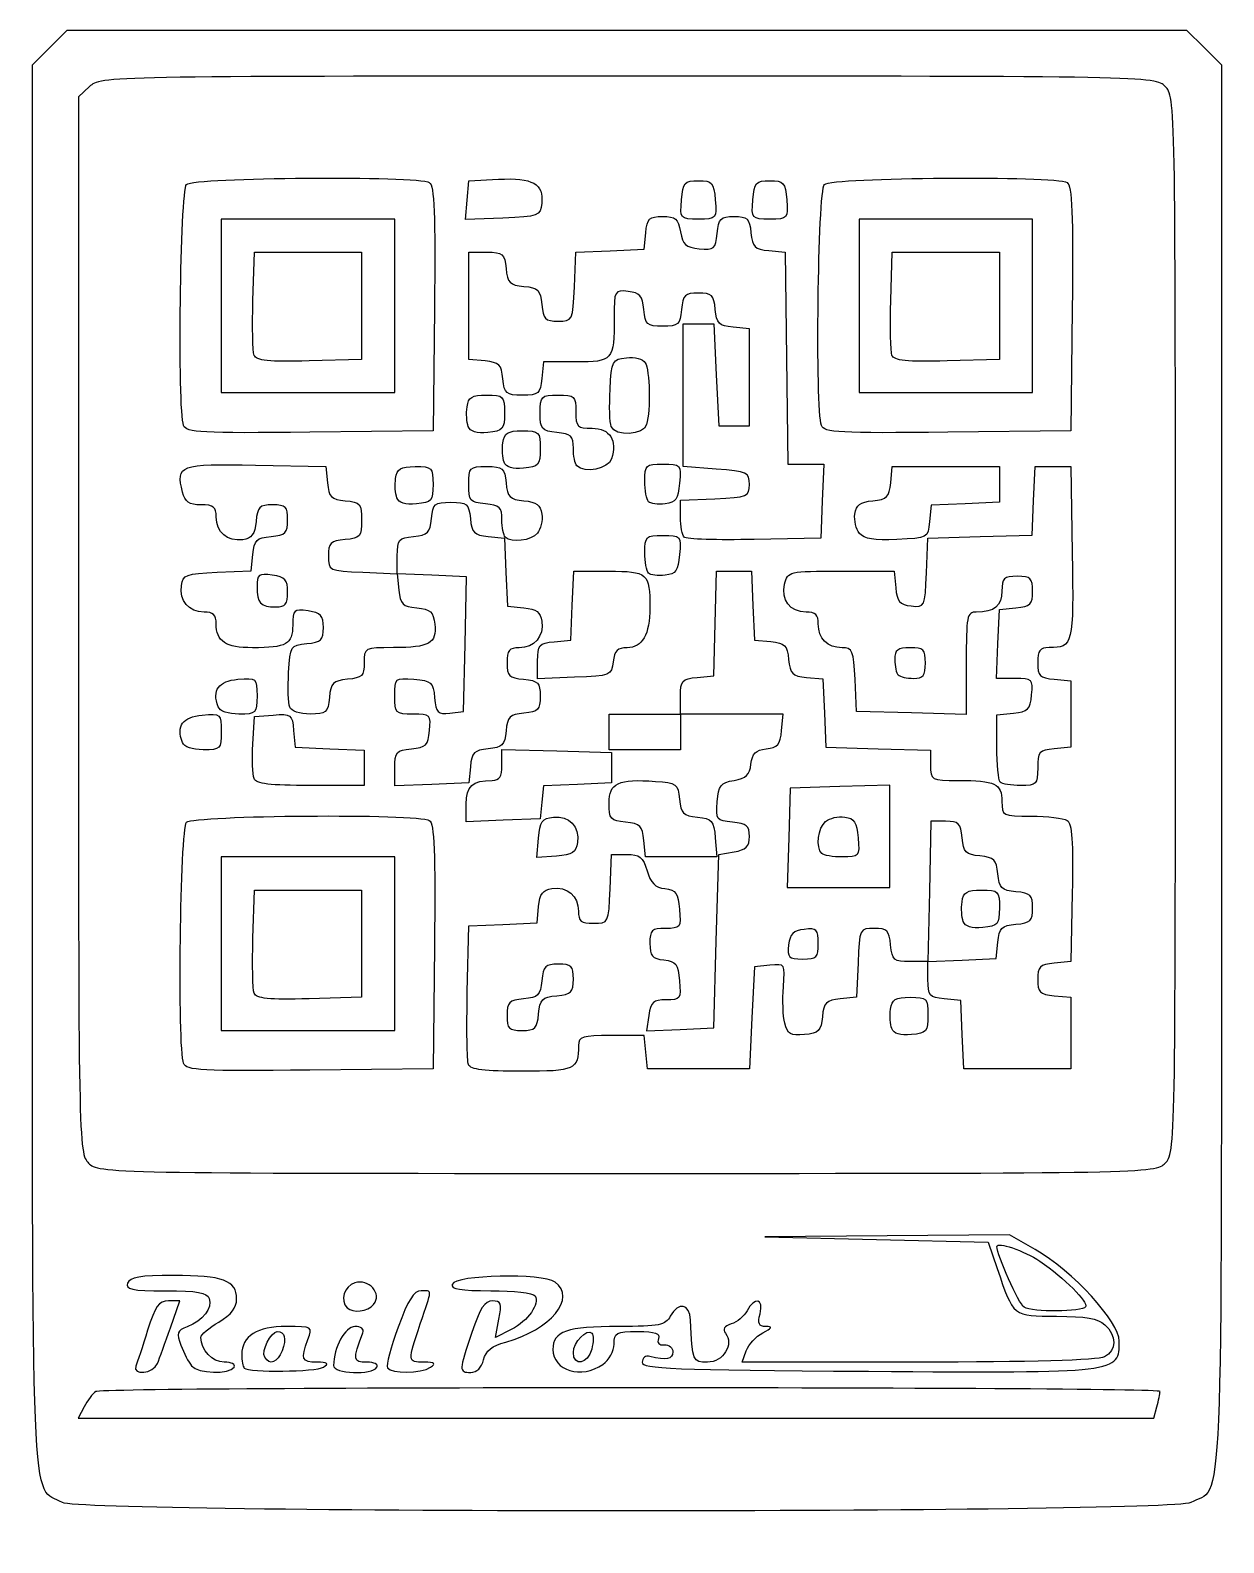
# Model space of a CAD drawing. Extents: x 15 to 1686, y 39 to 1121.
# Drawn here: x 14.7 to 190.1, y 896.7 to 1119 of the extents above; entities that cross this region are included whole.
import ezdxf

# ---------------------------------------------------------------- set-up
doc = ezdxf.new("R2010")
doc.units = 0
doc.layers.get('0').update_dxf_attribs({"linetype": 'CONTINUOUS'})

msp = doc.modelspace()

# ---------------------------------------------------------------- linework, layer by layer
at = {"color": 7}
for points in [[(15, 1010.673615), (15, 1113.9), (17.55, 1116.45), (20.1, 1119), (102.375, 1119), (184.65, 1119), (187.2, 1116.45), (189.75, 1113.9), (189.75, 1010.491882)], [(23.391421, 1110.720784), (21.75, 1109.191568), (21.75, 1031.59578)], [(78.890212, 1094.028689), (79.125, 1096.875), (83.500777, 1097.101816)], [(84.140213, 1091.403689), (78.655418, 1091.182377), (78.890212, 1094.028689)], [(94.653233, 1081.3125), (94.875, 1086.375), (99.892463, 1086.595741), (104.909918, 1086.816482), (105.142463, 1089.220741)], [(47.407619, 1079.306263), (47.625, 1086.375), (55.5, 1086.375), (63.375, 1086.375), (63.375, 1078.5), (63.375, 1070.625), (55.674086, 1070.411114)], [(81.51828, 1070.393279), (79.125, 1070.625), (79.125, 1078.5), (79.125, 1086.375), (81.75, 1086.375)], [(123.23172, 1086.606721), (125.625, 1086.375), (125.827717, 1070.8125), (126.030435, 1055.25), (128.673075, 1055.25), (131.315715, 1055.25), (131.095357, 1049.8125), (130.875, 1044.375), (121.083255, 1044.166747)], [(141.15762, 1079.306263), (141.375, 1086.375), (149.25, 1086.375), (157.125, 1086.375), (157.125, 1078.5), (157.125, 1070.625), (149.42409, 1070.411114)], [(74.076391, 1078.072151), (73.875, 1060.125), (55.772784, 1059.924359)], [(115.5, 1054.5), (110.625, 1054.875), (110.625, 1065.375), (110.625, 1075.875), (112.875, 1075.875), (115.125, 1075.875), (115.5, 1068.375), (115.875, 1060.875), (118.125, 1060.875), (120.375, 1060.875), (120.375, 1068), (120.375, 1075.125), (117.98172, 1075.356721)], [(167.82639, 1078.072151), (167.625, 1060.125), (149.522783, 1059.924359)], [(94.842278, 1070.25), (90.09504, 1070.25), (89.86002, 1067.8125)], [(47.797121, 1055.083762), (58.125, 1054.875), (58.356721, 1052.48172)], [(141.14328, 1052.481705), (141.375, 1054.875), (149.25, 1054.875), (157.125, 1054.875), (157.125, 1052.25), (157.125, 1049.625), (152.107537, 1049.40426), (147.090082, 1049.18352), (146.857537, 1046.77926)], [(146.402175, 1039.26609), (146.625, 1044.375), (154.278825, 1044.588368), (161.932642, 1044.801727), (162.153825, 1049.838368), (162.375, 1054.875), (165, 1054.875), (167.625, 1054.875), (167.831228, 1042.180838)], [(110.25, 1047.465735), (110.25, 1049.931465), (115.3125, 1050.153233)], [(81.98172, 1044.60672), (84.375, 1044.375), (84.59574, 1039.357538), (84.81648, 1034.340083), (87.22074, 1034.107538)], [(42.14246, 1039.34574), (47.159921, 1039.56648), (47.39246, 1041.97074)], [(76.363365, 1018.64259), (78.375, 1018.875), (78.584025, 1028.777745), (78.79305, 1038.680482), (73.709026, 1038.902745), (68.625, 1039.125), (68.625, 1041.75)], [(63.5625, 1039.346767), (68.625, 1039.125), (68.856721, 1036.73172)], [(91.6875, 1029.13998), (94.125, 1029.375), (94.346767, 1034.4375), (94.568535, 1039.5), (99.704025, 1039.5)], [(112.6875, 1023.88998), (115.125, 1024.125), (115.338735, 1031.8125), (115.552478, 1039.5), (118.116968, 1039.5), (120.681465, 1039.5), (120.903233, 1034.4375), (121.125, 1029.375), (123.51828, 1029.14328)], [(133.841768, 1039.5), (141.65496, 1039.5), (141.88998, 1037.0625)], [(159.388252, 1023.75), (156.681465, 1023.75), (156.903233, 1028.8125), (157.125, 1033.875), (159.5625, 1034.11002)], [(94.6875, 1023.904643), (89.25, 1023.684285), (89.25, 1026.294623)], [(152.25, 1025.974627), (152.25, 1018.449255), (144.1875, 1018.662127), (136.125, 1018.875), (135.90171, 1023.5625)], [(128.77926, 1023.892462), (131.18352, 1023.659918), (131.40426, 1018.642462), (131.625, 1013.625), (139.3125, 1013.411265), (147, 1013.197522), (147, 1010.973765)], [(165.1875, 1023.61002), (167.625, 1023.375), (167.625, 1018.5), (167.625, 1013.625), (165.1875, 1013.38998)], [(125.11002, 1016.0625), (125.34504, 1018.5), (117.79752, 1018.5), (110.25, 1018.5), (110.25, 1015.875), (110.25, 1013.25), (105, 1013.25), (99.75, 1013.25), (99.75, 1015.875), (99.75, 1018.5), (105, 1018.5), (110.25, 1018.5), (110.25, 1021.07748)], [(47.394903, 1014.0894), (47.625, 1018.125), (50.38683, 1018.354755)], [(156.75, 1013.702482), (156.75, 1018.40496), (159.1875, 1018.63998)], [(53.38683, 1016.104755), (53.625, 1013.625), (58.6875, 1013.403233), (63.75, 1013.181465), (63.75, 1010.590733), (63.75, 1008), (55.851461, 1008)], [(84, 1011.025373), (84, 1013.300745), (92.0625, 1013.087873), (100.125, 1012.875), (100.125, 1010.625), (100.125, 1008.375), (95.107538, 1008.15426), (90.090083, 1007.93352), (89.857538, 1005.52926), (89.625, 1003.125), (84.1875, 1002.904643), (78.75, 1002.684285), (78.75, 1005.2619)], [(79.35672, 1010.76828), (79.125, 1008.375), (73.6875, 1008.154643), (68.25, 1007.934285), (68.25, 1010.544623)], [(149.223645, 1002.75), (147.04233, 1002.75), (146.833665, 992.4375), (146.625, 982.125), (144, 982.125)], [(115.357777, 1000.3125), (115.590547, 997.5), (110.34279, 997.5), (105.09504, 997.5), (104.86002, 999.9375)], [(92.014357, 997.639357), (89.153715, 997.403715), (89.389358, 1000.264357)], [(105.585413, 974.21859), (105.250568, 971.93718), (110.187788, 972.15609), (115.125, 972.375), (115.5, 985.118812), (115.875, 997.862625), (118.125, 998.251178)], [(99.903232, 992.8125), (100.125, 997.875), (102.375, 997.875)], [(47.407619, 985.556265), (47.625, 992.625), (55.5, 992.625), (63.375, 992.625), (63.375, 984.75), (63.375, 976.875), (55.674086, 976.661115)], [(167.835172, 992.191725), (167.625, 982.125), (165.1875, 981.88998)], [(78.913987, 977.664667), (79.125, 987.375), (84.142462, 987.59574), (89.159917, 987.81648), (89.392462, 990.22074)], [(146.625, 979.5), (146.625, 982.125), (151.642463, 982.34574), (156.659918, 982.56648), (156.892463, 984.97074)], [(74.076391, 984.322155), (73.875, 966.375), (55.772784, 966.17436)], [(123.383122, 981.59664), (121.125, 981.375), (120.75, 973.875), (120.375, 966.375), (112.875, 966.375), (105.375, 966.375), (105.13998, 968.8125), (104.90496, 971.25), (100.07748, 971.25)], [(136.346767, 981.9375), (136.125, 976.875), (133.73172, 976.64328)], [(165.1875, 977.11002), (167.625, 976.875), (167.625, 971.625), (167.625, 966.375), (159.75, 966.375), (151.875, 966.375), (151.65426, 971.392462), (151.43352, 976.409918), (149.02926, 976.642462)], [(162.375, 939.829057), (158.625, 941.985923), (140.625, 941.82759), (122.625, 941.66925), (139.05429, 941.272125), (155.48358, 940.875), (156.787545, 937.03626)], [(35.286622, 928.3125), (36.669208, 932.25), (34.971571, 932.25)], [(85.381328, 928.063635), (83.057123, 926.861737), (83.562548, 929.555872)], [(145.198477, 923.25), (119.298338, 923.25), (119.914928, 924.9375)], [(22.58589, 916.687508), (21.697224, 915.000008), (100.761135, 915.000008), (179.825055, 915.000008), (180.277283, 916.687508), (180.277283, 916.6875)], [(19.419952, 902.622967), (19.419952, 902.622682)]]:
    msp.add_lwpolyline(points, dxfattribs=at)
for points in [[(110.392223, 1094.0625)], [(120.892223, 1094.0625)], [(68.25, 1078.5), (68.25, 1091.25), (55.5, 1091.25), (42.75, 1091.25), (42.75, 1078.5), (42.75, 1065.75), (55.5, 1065.75), (68.25, 1065.75)], [(162, 1078.5), (162, 1091.25), (149.25, 1091.25), (136.5, 1091.25), (136.5, 1078.5), (136.5, 1065.75), (149.25, 1065.75), (162, 1065.75)], [(47.581705, 1071.217377)], [(141.331703, 1071.217377)], [(37.210284, 1060.9232)], [(79.06053, 1060.772552)], [(100.060943, 1060.771502)], [(130.960283, 1060.9232)], [(84.31053, 1055.52255)], [(95.000002, 1055.000002)], [(68.560533, 1050.27255)], [(105.534435, 1049.71557)], [(136.561402, 1045.05102)], [(84.500002, 1044.500002)], [(110.770755, 1044.479243)], [(105.534435, 1039.21557)], [(52.5, 1036.414875)], [(146.25, 1026)], [(42.288032, 1019.581193)], [(52.808864, 1019.5269)], [(37.038032, 1014.331193)], [(47.558864, 1009.0269)], [(141, 1000.527157), (141, 1008.054315), (133.6875, 1007.839657), (126.375, 1007.625), (126.160342, 1000.3125), (125.945685, 993), (133.472842, 993), (141, 993)], [(157.250002, 1008.500003)], [(68.25, 984.75), (68.25, 997.5), (55.5, 997.5), (42.75, 997.5), (42.75, 984.75), (42.75, 972), (55.5, 972), (68.25, 972)], [(131.000002, 998.000002)], [(151.81053, 988.02255)], [(130.5, 984.799815)], [(47.581705, 977.46738)], [(89.38998, 974.4375)], [(141.31053, 972.27255)], [(37.210284, 967.173203)], [(79.077953, 966.977167)], [(181.5, 952.5)], [(65.145457, 931.74903)], [(160.747672, 931.331062)], [(33.371777, 923.0625)], [(44.625, 922.5)], [(49.13458, 923.984497)], [(57.772707, 922.529902)], [(65.625, 922.5)], [(73.5, 922.5)], [(81.301237, 923.59812)], [(94.5, 924.65817)], [(98.833118, 922.917525)]]:
    msp.add_lwpolyline(points, close=True, dxfattribs=at)
for points in [[(102.51642, 1112.25), (25.576076, 1112.25), (25.021334, 1112.239279), (23.391421, 1110.720784)], [(181.5, 1110.75), (180.019358, 1112.230641), (179.000002, 1112.25), (102.51642, 1112.25)], [(183, 1031.625), (183, 1108.25), (182.98068, 1109.269324), (181.5, 1110.75)], [(37.210284, 1060.9232), (36.297275, 1063.302463), (36.695614, 1095.395614), (37.65, 1096.35)], [(37.65, 1096.35), (38.691507, 1097.391507), (71.717463, 1097.64438), (73.326391, 1096.623167)], [(73.326391, 1096.623167), (74.060999, 1096.1569), (74.231894, 1091.929855), (74.076391, 1078.072151)], [(83.500777, 1097.101816), (88.511655, 1097.361552), (90.183555, 1096.430073), (89.85042, 1093.564197)], [(110.392223, 1094.0625), (110.6052, 1096.635773), (110.816385, 1096.875), (112.875, 1096.875)], [(112.875, 1096.875), (114.933615, 1096.875), (115.1448, 1096.635773), (115.357777, 1094.0625)], [(120.892223, 1094.0625), (121.1052, 1096.635773), (121.316385, 1096.875), (123.375, 1096.875)], [(123.375, 1096.875), (125.433615, 1096.875), (125.6448, 1096.635773), (125.857777, 1094.0625)], [(130.960283, 1060.923223), (130.047278, 1063.302463), (130.445617, 1095.395614), (131.4, 1096.35)], [(131.4, 1096.35), (132.44151, 1097.391507), (165.46746, 1097.64438), (167.07639, 1096.623167)], [(167.07639, 1096.623167), (167.811, 1096.1569), (167.981895, 1091.929855), (167.82639, 1078.072151)], [(112.875, 1091.25), (110.195655, 1091.25), (110.162557, 1091.287493), (110.392223, 1094.0625)], [(115.357777, 1094.0625), (115.587443, 1091.287492), (115.554345, 1091.25), (112.875, 1091.25)], [(123.375, 1091.25), (120.695655, 1091.25), (120.662557, 1091.287493), (120.892223, 1094.0625)], [(125.857777, 1094.0625), (126.087443, 1091.287492), (126.054345, 1091.25), (123.375, 1091.25)], [(89.85042, 1093.564197), (89.633655, 1091.699486), (89.414325, 1091.616499), (84.140213, 1091.403689)], [(105.142463, 1089.220741), (105.347295, 1091.33854), (105.642202, 1091.625), (107.617635, 1091.625)], [(107.617635, 1091.625), (109.523753, 1091.625), (109.91814, 1091.287377), (110.245913, 1089.375)], [(115.636718, 1089.143768), (115.848375, 1091.347741), (116.126422, 1091.625), (118.125, 1091.625)], [(118.125, 1091.625), (120.106523, 1091.625), (120.402652, 1091.339426), (120.60672, 1089.231721)], [(110.245913, 1089.375), (110.568135, 1087.495041), (111.02355, 1087.086971), (113.015002, 1086.893768)], [(120.60672, 1089.231721), (120.808478, 1087.147882), (121.147883, 1086.808481), (123.23172, 1086.606721)], [(113.015002, 1086.893768), (115.220265, 1086.679823), (115.416255, 1086.848018), (115.636718, 1089.143768)], [(81.75, 1086.375), (84.15318, 1086.375), (84.394582, 1086.172759), (84.60672, 1083.981721)], [(84.60672, 1083.981721), (84.808477, 1081.897882), (85.147882, 1081.558481), (87.23172, 1081.356721)], [(87.23172, 1081.356721), (89.325847, 1081.153964), (89.654377, 1080.820322), (89.86002, 1078.6875)], [(92.263253, 1076.25), (94.418153, 1076.25), (94.43283, 1076.28108), (94.653233, 1081.3125)], [(102.5625, 1080.612316), (100.534357, 1080.845681), (100.5, 1080.781117), (100.5, 1076.736157)], [(104.86002, 1077.9375), (104.664187, 1079.968562), (104.281087, 1080.414571), (102.5625, 1080.612316)], [(112.875, 1080.375), (110.884748, 1080.375), (110.597865, 1080.093607), (110.38998, 1077.9375)], [(115.35672, 1077.981721), (115.152652, 1080.089426), (114.856523, 1080.375), (112.875, 1080.375)], [(47.581705, 1071.217377), (47.366399, 1071.778458), (47.288059, 1075.418457), (47.407619, 1079.306263)], [(89.86002, 1078.6875), (90.065745, 1076.553795), (90.365273, 1076.25), (92.263253, 1076.25)], [(141.331703, 1071.217377), (141.1164, 1071.778458), (141.038062, 1075.418457), (141.15762, 1079.306263)], [(100.5, 1076.736157), (100.5, 1070.465332), (100.31217, 1070.25), (94.842278, 1070.25)], [(107.625, 1075.5), (105.318892, 1075.5), (105.074242, 1075.715674), (104.86002, 1077.9375)], [(110.38998, 1077.9375), (110.175758, 1075.715674), (109.931108, 1075.5), (107.625, 1075.5)], [(117.98172, 1075.356721), (115.897883, 1075.558481), (115.558478, 1075.897882), (115.35672, 1077.981721)], [(55.674086, 1070.411114), (49.721656, 1070.245792), (47.884291, 1070.428852), (47.581705, 1071.217377)], [(84.14328, 1067.768279), (83.941523, 1069.852118), (83.602118, 1070.191519), (81.51828, 1070.393279)], [(99.896985, 1066.209002), (100.116457, 1070.459566), (100.206255, 1070.634298), (102.293618, 1070.87258)], [(102.293618, 1070.87258), (103.524608, 1071.013103), (104.727217, 1070.691392), (105.075105, 1070.128506)], [(105.075105, 1070.128506), (105.74016, 1069.052422), (105.865298, 1063.182973), (105.268388, 1061.062523)], [(149.42409, 1070.411114), (143.471655, 1070.245792), (141.63429, 1070.428852), (141.331703, 1071.217377)], [(87, 1065.375), (84.59682, 1065.375), (84.355418, 1065.577241), (84.14328, 1067.768279)], [(89.86002, 1067.8125), (89.643953, 1065.571551), (89.413328, 1065.375), (87, 1065.375)], [(78.87819, 1063.632955), (79.08276, 1065.076852), (79.574265, 1065.375), (81.75, 1065.375)], [(81.75, 1065.375), (84.249998, 1065.375), (84.375, 1065.25), (84.375, 1062.75)], [(89.625, 1062.75), (89.625, 1065.25), (89.750002, 1065.375), (92.25, 1065.375)], [(92.25, 1065.375), (94.713022, 1065.375), (94.87455, 1065.224595), (94.867748, 1062.9375)], [(100.060943, 1060.771502), (99.845355, 1061.333315), (99.771578, 1063.78019), (99.896985, 1066.209002)], [(79.06053, 1060.772552), (78.824497, 1061.38765), (78.74244, 1062.674831), (78.87819, 1063.632955)], [(84.375, 1062.75), (84.375, 1060.335511), (84.179115, 1060.106122), (81.93234, 1059.889597)], [(92.0625, 1059.889981), (89.821552, 1060.106049), (89.625, 1060.33667), (89.625, 1062.75)], [(94.867748, 1062.9375), (94.860997, 1060.695027), (95.05206, 1060.5), (97.254713, 1060.5)], [(55.772784, 1059.924359), (39.756047, 1059.746834), (37.617541, 1059.861907), (37.210284, 1060.9232)], [(81.93234, 1059.889597), (80.294295, 1059.731734), (79.348327, 1060.02258), (79.06053, 1060.772552)], [(97.254713, 1060.5), (99.871928, 1060.5), (100.994603, 1058.739877), (100.125, 1056)], [(105.268388, 1061.062523), (104.819843, 1059.469123), (100.650135, 1059.236095), (100.060943, 1060.771502)], [(149.522783, 1059.924359), (133.506045, 1059.746834), (131.36754, 1059.861907), (130.960283, 1060.9232)], [(84.31053, 1055.52255), (84.074497, 1056.137647), (83.99244, 1057.424827), (84.12819, 1058.382953)], [(84.12819, 1058.382953), (84.33276, 1059.826852), (84.824265, 1060.125), (87, 1060.125)], [(87, 1060.125), (89.499998, 1060.125), (89.625, 1060), (89.625, 1057.5)], [(94.5, 1057.577483), (94.5, 1059.373097), (94.169287, 1059.686848), (92.0625, 1059.889981)], [(89.625, 1057.5), (89.625, 1055.08551), (89.429115, 1054.856123), (87.18234, 1054.639598)], [(95.000002, 1055.000002), (94.725, 1055.274997), (94.5, 1056.434865), (94.5, 1057.577483)], [(100.125, 1056), (99.656437, 1054.523678), (96.15879, 1053.841215), (95.000002, 1055.000002)], [(37.058404, 1051.12332), (36.055254, 1055.12019), (36.571742, 1055.310675), (47.797121, 1055.083762)], [(68.378189, 1053.132953), (68.582759, 1054.576853), (69.074264, 1054.875), (71.25, 1054.875)], [(71.25, 1054.875), (73.75, 1054.875), (73.875, 1054.749998), (73.875, 1052.25)], [(79.125, 1052.25), (79.125, 1054.749998), (79.250002, 1054.875), (81.75, 1054.875)], [(81.75, 1054.875), (84.15318, 1054.875), (84.394582, 1054.672763), (84.60672, 1052.48172)], [(87.18234, 1054.639598), (85.544295, 1054.481738), (84.598327, 1054.77258), (84.31053, 1055.52255)], [(105, 1052.750002), (105, 1055.115217), (105.143962, 1055.25), (107.670277, 1055.25)], [(107.670277, 1055.25), (110.297303, 1055.25), (110.336775, 1055.204475), (110.107777, 1052.4375)], [(120.375, 1052.25), (120.375, 1054.019227), (120.099998, 1054.146158), (115.5, 1054.5)], [(58.356721, 1052.48172), (58.558481, 1050.397882), (58.897882, 1050.058477), (60.981721, 1049.85672)], [(68.560533, 1050.27255), (68.324498, 1050.887647), (68.242443, 1052.174827), (68.378189, 1053.132953)], [(73.875, 1052.25), (73.875, 1049.83551), (73.679112, 1049.606123), (71.432344, 1049.389598)], [(81.5625, 1049.38998), (79.321552, 1049.606047), (79.125, 1049.836673), (79.125, 1052.25)], [(84.60672, 1052.48172), (84.808477, 1050.397882), (85.147882, 1050.058477), (87.23172, 1049.85672)], [(105.534435, 1049.71557), (105.240495, 1050.009503), (105, 1051.374998), (105, 1052.750002)], [(110.107777, 1052.4375), (109.910933, 1050.059145), (109.58124, 1049.59074), (107.971935, 1049.403067)], [(115.3125, 1050.153233), (120.15336, 1050.365288), (120.375, 1050.457087), (120.375, 1052.25)], [(138.51828, 1049.856705), (140.602118, 1050.058463), (140.941523, 1050.397868), (141.14328, 1052.481705)], [(39.764289, 1049.25), (38.005556, 1049.25), (37.428269, 1049.649668), (37.058404, 1051.12332)], [(42, 1047.46683), (42, 1048.945598), (41.618344, 1049.25), (39.764289, 1049.25)], [(50.297518, 1049.25), (48.360877, 1049.25), (48.066671, 1048.95579), (47.860018, 1046.8125)], [(52.5, 1047.04752), (52.5, 1048.984162), (52.23416, 1049.25), (50.297518, 1049.25)], [(60.981721, 1049.85672), (63.172759, 1049.644583), (63.375, 1049.40318), (63.375, 1047)], [(71.432344, 1049.389598), (69.794297, 1049.231738), (68.848324, 1049.52258), (68.560533, 1050.27255)], [(73.643279, 1047.23172), (73.855419, 1049.422763), (74.096822, 1049.625), (76.5, 1049.625)], [(76.5, 1049.625), (78.90318, 1049.625), (79.144582, 1049.422763), (79.35672, 1047.23172)], [(84, 1047.077483), (84, 1048.873095), (83.669287, 1049.18685), (81.5625, 1049.38998)], [(87.23172, 1049.85672), (89.074162, 1049.678333), (89.681408, 1049.227103), (89.87007, 1047.89622)], [(107.971935, 1049.403067), (106.925242, 1049.281005), (105.828367, 1049.421668), (105.534435, 1049.71557)], [(135.87993, 1047.896205), (136.068593, 1049.227087), (136.675838, 1049.678318), (138.51828, 1049.856705)], [(45.896218, 1044.12993), (43.650115, 1043.811518), (42, 1045.224757), (42, 1047.46683)], [(50.0625, 1044.61002), (52.205794, 1044.816667), (52.5, 1045.110878), (52.5, 1047.04752)], [(63.375, 1047), (63.375, 1044.586673), (63.178449, 1044.356047), (60.9375, 1044.13998)], [(71.018279, 1044.60672), (73.102118, 1044.808477), (73.441519, 1045.147882), (73.643279, 1047.23172)], [(79.35672, 1047.23172), (79.558477, 1045.147882), (79.897882, 1044.808477), (81.98172, 1044.60672)], [(84.500003, 1044.500002), (84.225, 1044.774997), (84, 1045.934865), (84, 1047.077483)], [(89.87007, 1047.89622), (90.00486, 1046.945385), (89.71041, 1045.67976), (89.21574, 1045.08372)], [(110.770755, 1044.479227), (110.484338, 1044.76566), (110.25, 1046.109577), (110.25, 1047.465735)], [(136.561403, 1045.051005), (136.0518, 1045.66503), (135.74514, 1046.94537), (135.87993, 1047.896205)], [(47.860018, 1046.8125), (47.678025, 1044.924953), (47.23495, 1044.31971), (45.896218, 1044.12993)], [(89.21574, 1045.08372), (88.291185, 1043.9697), (85.38948, 1043.610525), (84.500002, 1044.500002)], [(142.056472, 1044.1548), (138.717412, 1043.993858), (137.238592, 1044.23505), (136.561402, 1045.05102)], [(146.857537, 1046.77926), (146.626455, 1044.390067), (146.596365, 1044.37362), (142.056472, 1044.1548)], [(47.39246, 1041.97074), (47.596185, 1044.077078), (47.927042, 1044.404123), (50.0625, 1044.61002)], [(60.9375, 1044.13998), (58.803795, 1043.934255), (58.5, 1043.634728), (58.5, 1041.736748)], [(68.625, 1041.75), (68.625, 1044.15318), (68.827241, 1044.394583), (71.018279, 1044.60672)], [(105, 1042.250002), (105, 1044.615217), (105.143962, 1044.75), (107.670277, 1044.75)], [(107.670277, 1044.75), (110.297303, 1044.75), (110.336775, 1044.704475), (110.107777, 1041.9375)], [(121.083255, 1044.166747), (115.69779, 1044.052207), (111.057165, 1044.192847), (110.770755, 1044.479243)], [(58.5, 1041.736748), (58.5, 1039.581848), (58.53108, 1039.56717), (63.5625, 1039.346767)], [(105.534435, 1039.21557), (105.240495, 1039.509503), (105, 1040.874998), (105, 1042.250002)], [(110.107777, 1041.9375), (109.910933, 1039.559145), (109.58124, 1039.09074), (107.971935, 1038.903067)], [(167.831228, 1042.180838), (168.050138, 1028.706308), (167.947508, 1028.28537), (164.4375, 1028.261483)], [(36.879927, 1037.39622), (37.104169, 1038.978053), (37.551482, 1039.143765), (42.14246, 1039.34574)], [(50.25, 1038.909983), (48.23112, 1039.206293), (48, 1039.03527), (48, 1037.245103)], [(52.5, 1036.414875), (52.5, 1038.246907), (52.15407, 1038.630525), (50.25, 1038.909983)], [(99.704025, 1039.5), (105.440835, 1039.5), (105.75, 1039.225875), (105.75, 1034.139353)], [(107.971935, 1038.903067), (106.925242, 1038.781005), (105.828367, 1038.921668), (105.534435, 1039.21557)], [(125.555535, 1037.615258), (126.022897, 1039.477365), (126.122422, 1039.5), (133.841768, 1039.5)], [(144.152175, 1034.39109), (146.161252, 1034.159273), (146.181337, 1034.202787), (146.402175, 1039.26609)], [(159.75, 1038.75), (157.768493, 1038.75), (157.5, 1038.491085), (157.5, 1036.580242)], [(162, 1036.54752), (162, 1038.494723), (161.73921, 1038.75), (159.75, 1038.75)], [(40.216834, 1033.5), (37.974755, 1033.5), (36.561518, 1035.150112), (36.879927, 1037.39622)], [(48, 1037.245103), (48, 1034.795963), (48.501286, 1034.25), (50.75, 1034.25)], [(50.75, 1034.25), (52.179153, 1034.25), (52.5, 1034.646907), (52.5, 1036.414875)], [(68.856721, 1036.73172), (69.058481, 1034.647882), (69.397882, 1034.308477), (71.481721, 1034.10672)], [(128.71683, 1033.5), (126.33477, 1033.5), (124.968923, 1035.278002), (125.555535, 1037.615258)], [(141.88998, 1037.0625), (142.084695, 1035.043058), (142.472685, 1034.584883), (144.152175, 1034.39109)], [(157.5, 1036.580242), (157.5, 1034.374035), (156.418508, 1033.5), (153.688657, 1033.5)], [(159.5625, 1034.11002), (161.70579, 1034.316667), (162, 1034.610878), (162, 1036.54752)], [(55.5, 1033.659975), (53.397491, 1033.968555), (53.25, 1033.831905), (53.25, 1031.575343)], [(57.75, 1031.212387), (57.75, 1032.99162), (57.390695, 1033.382475), (55.5, 1033.659975)], [(71.481721, 1034.10672), (73.497469, 1033.911555), (73.914051, 1033.53291), (74.122557, 1031.706383)], [(87.22074, 1034.107538), (89.074388, 1033.928257), (89.681123, 1033.479083), (89.87007, 1032.14622)], [(105.75, 1034.139353), (105.75, 1030.221307), (104.62815, 1028.25), (102.39843, 1028.25)], [(21.75, 1031.59578), (21.75, 954.999998), (21.769328, 953.980672), (23.25, 952.5)], [(42, 1031.775), (42, 1033.09131), (41.577529, 1033.5), (40.216834, 1033.5)], [(47.33866, 1028.25), (43.418504, 1028.25), (42, 1029.186608), (42, 1031.775)], [(53.25, 1031.575343), (53.25, 1028.758035), (52.346884, 1028.25), (47.33866, 1028.25)], [(74.122557, 1031.706383), (74.443141, 1028.89803), (73.348132, 1028.27556), (68.0625, 1028.261483)], [(89.87007, 1032.14622), (90.188482, 1029.900112), (88.775242, 1028.25), (86.53317, 1028.25)], [(130.5, 1031.775), (130.5, 1033.09131), (130.077533, 1033.5), (128.71683, 1033.5)], [(133.98921, 1028.25), (131.824725, 1028.25), (130.5, 1029.588307), (130.5, 1031.775)], [(153.688657, 1033.5), (152.366032, 1033.5), (152.25, 1032.893047), (152.25, 1025.974627)], [(181.5, 952.5), (182.98068, 953.98068), (183, 954.999998), (183, 1031.625)], [(55.3125, 1028.860013), (57.431402, 1029.064312), (57.75, 1029.371782), (57.75, 1031.212387)], [(52.644903, 1024.589393), (52.870103, 1028.539102), (52.926878, 1028.629995), (55.3125, 1028.860013)], [(68.0625, 1028.261483), (63.794116, 1028.250082), (63.75, 1028.227433), (63.75, 1026.04752)], [(86.53317, 1028.25), (85.060417, 1028.25), (84.75, 1027.866585), (84.75, 1026.04752)], [(89.25, 1026.294623), (89.25, 1028.691413), (89.44941, 1028.92419), (91.6875, 1029.13998)], [(102.39843, 1028.25), (100.993635, 1028.25), (100.547655, 1027.798237), (100.362315, 1026.1875)], [(123.51828, 1029.14328), (125.602118, 1028.941523), (125.941523, 1028.602118), (126.14328, 1026.51828)], [(135.90171, 1023.5625), (135.69705, 1027.858927), (135.537495, 1028.25), (133.98921, 1028.25)], [(144, 1028.25), (142.142857, 1028.25), (141.75, 1027.944442), (141.75, 1026.500002)], [(146.25, 1026), (146.25, 1028.000002), (146.000002, 1028.25), (144, 1028.25)], [(164.4375, 1028.261483), (163.073197, 1028.252182), (162.75, 1027.82817), (162.75, 1026.04752)], [(63.75, 1026.04752), (63.75, 1024.110878), (63.455794, 1023.816667), (61.3125, 1023.61002)], [(84.75, 1026.04752), (84.75, 1024.110878), (85.04421, 1023.816667), (87.1875, 1023.61002)], [(100.362315, 1026.1875), (100.130482, 1024.17267), (99.99933, 1024.119907), (94.6875, 1023.904643)], [(126.14328, 1026.51828), (126.345293, 1024.431848), (126.683257, 1024.095188), (128.77926, 1023.892462)], [(141.75, 1026.500002), (141.75, 1025.537497), (141.975, 1024.524997), (142.250002, 1024.250002)], [(144.500002, 1023.75), (145.944443, 1023.75), (146.25, 1024.142857), (146.25, 1026)], [(162.75, 1026.04752), (162.75, 1024.110878), (163.04421, 1023.816667), (165.1875, 1023.61002)], [(42.288032, 1019.581193), (41.355664, 1022.0109), (42.337021, 1023.370815), (45.193738, 1023.607777)], [(45.193738, 1023.607777), (47.953543, 1023.836693), (48, 1023.796343), (48, 1021.170277)], [(52.808864, 1019.526893), (52.592132, 1020.091688), (52.518349, 1022.369812), (52.644903, 1024.589393)], [(61.3125, 1023.61002), (59.169206, 1023.403365), (58.846633, 1023.08079), (58.639981, 1020.9375)], [(68.25, 1021.170277), (68.25, 1023.797303), (68.295547, 1023.836775), (71.0625, 1023.607777)], [(71.0625, 1023.607777), (73.641814, 1023.394297), (73.894763, 1023.169185), (74.113368, 1020.89259)], [(87.1875, 1023.61002), (89.343607, 1023.402135), (89.625, 1023.115252), (89.625, 1021.125)], [(110.25, 1021.07748), (110.25, 1023.437198), (110.455935, 1023.67482), (112.6875, 1023.88998)], [(142.250002, 1024.250002), (142.524998, 1023.975), (143.537498, 1023.75), (144.500002, 1023.75)], [(161.86002, 1021.3125), (162.085942, 1023.655657), (161.990272, 1023.75), (159.388252, 1023.75)], [(48, 1021.170277), (48, 1018.614015), (47.886916, 1018.5), (45.351461, 1018.5)], [(58.639981, 1020.9375), (58.424365, 1018.701248), (58.190217, 1018.5), (55.803943, 1018.5)], [(70.922518, 1018.5), (68.359581, 1018.5), (68.25, 1018.609485), (68.25, 1021.170277)], [(74.113368, 1020.89259), (74.32497, 1018.68894), (74.577626, 1018.43628), (76.363365, 1018.64259)], [(89.625, 1021.125), (89.625, 1019.143478), (89.33943, 1018.847348), (87.23172, 1018.64328)], [(159.1875, 1018.63998), (161.33079, 1018.846635), (161.653365, 1019.16921), (161.86002, 1021.3125)], [(37.038032, 1014.331193), (36.105664, 1016.7609), (37.087021, 1018.120815), (39.943738, 1018.357777)], [(39.943738, 1018.357777), (42.703543, 1018.586693), (42.75, 1018.546343), (42.75, 1015.920277)], [(45.351461, 1018.5), (43.73677, 1018.5), (42.540971, 1018.92204), (42.288032, 1019.581193)], [(50.38683, 1018.354755), (53.019087, 1018.573725), (53.159834, 1018.46817), (53.38683, 1016.104755)], [(55.803943, 1018.5), (54.294227, 1018.5), (53.037589, 1018.930853), (52.808864, 1019.5269)], [(73.360018, 1016.0625), (73.585438, 1018.400437), (73.485877, 1018.5), (70.922518, 1018.5)], [(87.23172, 1018.64328), (85.147882, 1018.441523), (84.808477, 1018.102117), (84.60672, 1016.01828)], [(42.75, 1015.920277), (42.75, 1013.364015), (42.636916, 1013.25), (40.101461, 1013.25)], [(70.6875, 1013.38998), (72.830794, 1013.596635), (73.153367, 1013.91921), (73.360018, 1016.0625)], [(84.60672, 1016.01828), (84.404962, 1013.934442), (84.065557, 1013.595037), (81.98172, 1013.39328)], [(122.857935, 1013.392065), (124.526235, 1013.584725), (124.915635, 1014.046455), (125.11002, 1016.0625)], [(40.101461, 1013.25), (38.48677, 1013.25), (37.290971, 1013.67204), (37.038032, 1014.331193)], [(47.558864, 1009.0269), (47.342132, 1009.591695), (47.268349, 1011.86982), (47.394903, 1014.0894)], [(157.250002, 1008.500003), (156.975, 1008.774998), (156.75, 1011.116115), (156.75, 1013.702482)], [(68.25, 1010.544623), (68.25, 1012.941412), (68.449411, 1013.17419), (70.6875, 1013.38998)], [(81.98172, 1013.39328), (79.897882, 1013.191523), (79.558477, 1012.852117), (79.35672, 1010.76828)], [(120.607935, 1011.145628), (120.787822, 1012.70061), (121.3002, 1013.212178), (122.857935, 1013.392065)], [(165.1875, 1013.38998), (162.955935, 1013.17482), (162.75, 1012.937198), (162.75, 1010.57748)], [(19.419952, 902.622682), (14.668033, 905.205488), (15, 897.09015), (15, 1010.673615)], [(82.561342, 1008.75), (83.663415, 1008.75), (84, 1009.282335), (84, 1011.025373)], [(118.125, 1008.750188), (119.889322, 1009.049678), (120.42528, 1009.56675), (120.607935, 1011.145628)], [(147, 1010.973765), (147, 1008.782362), (147.0591, 1008.75), (151.063658, 1008.75)], [(162.75, 1010.57748), (162.75, 1008.156338), (162.598365, 1008), (160.250002, 1008)], [(189.75, 1010.491882), (189.75, 896.71179), (190.101998, 905.134065), (185.24172, 902.620717)], [(55.851461, 1008), (49.857764, 1008), (47.85789, 1008.24765), (47.558864, 1009.0269)], [(78.75, 1005.2619), (78.75, 1007.89686), (79.682198, 1008.75), (82.561342, 1008.75)], [(99.75, 1005.408232), (99.75, 1008.372142), (101.09034, 1009.002667), (106.560158, 1008.611842)], [(106.560158, 1008.611842), (109.680532, 1008.388897), (109.888597, 1008.2346), (110.10672, 1005.98172)], [(115.645245, 1005.609803), (115.846073, 1008.020917), (116.15832, 1008.416355), (118.125, 1008.750188)], [(151.063658, 1008.75), (156.501503, 1008.75), (157.5, 1008.272145), (157.5, 1005.669757)], [(160.250002, 1008), (158.874998, 1008), (157.524998, 1008.225), (157.250002, 1008.500003)], [(102.1875, 1002.61002), (99.95883, 1002.824903), (99.75, 1003.064633), (99.75, 1005.408232)], [(110.10672, 1005.98172), (110.308477, 1003.897882), (110.647882, 1003.558477), (112.73172, 1003.35672)], [(117.895245, 1002.61317), (115.53237, 1002.840113), (115.42632, 1002.981352), (115.645245, 1005.609803)], [(157.5, 1005.669757), (157.5, 1003.529648), (157.55895, 1003.499842), (161.8125, 1003.488517)], [(37.210284, 967.173203), (36.297275, 969.552465), (36.695614, 1001.645618), (37.65, 1002.6)], [(37.65, 1002.6), (38.691507, 1003.64151), (71.717463, 1003.89438), (73.326391, 1002.873165)], [(73.326391, 1002.873165), (74.060999, 1002.406898), (74.231894, 998.179853), (74.076391, 984.322155)], [(89.389358, 1000.264357), (89.590733, 1002.708967), (89.907022, 1003.157782), (91.5642, 1003.35042)], [(91.5642, 1003.35042), (93.892965, 1003.621125), (95.456092, 1001.974132), (95.12007, 999.60378)], [(104.86002, 999.9375), (104.653365, 1002.08079), (104.33079, 1002.403365), (102.1875, 1002.61002)], [(112.73172, 1003.35672), (114.90657, 1003.14615), (115.146247, 1002.868305), (115.357777, 1000.3125)], [(120.375, 1000.507365), (120.375, 1002.072945), (119.973945, 1002.41352), (117.895245, 1002.61317)], [(131.000002, 998.000002), (130.110525, 998.88948), (130.4697, 1001.791185), (131.58372, 1002.71574)], [(131.58372, 1002.71574), (132.17976, 1003.21041), (133.445385, 1003.50486), (134.39622, 1003.37007)], [(134.39622, 1003.37007), (135.798375, 1003.171305), (136.16898, 1002.593625), (136.357777, 1000.3125)], [(151.63998, 1000.3125), (151.433895, 1002.44991), (151.136407, 1002.75), (149.223645, 1002.75)], [(161.8125, 1003.488517), (164.184375, 1003.482517), (166.557075, 1003.20285), (167.085172, 1002.867742)], [(167.085172, 1002.867742), (167.8053, 1002.410775), (167.9928, 999.741825), (167.835172, 992.191725)], [(118.125, 998.251178), (119.91861, 998.56092), (120.375, 999.018562), (120.375, 1000.507365)], [(136.357777, 1000.3125), (136.584817, 997.56927), (136.527862, 997.5), (134.045273, 997.5)], [(154.26828, 997.64328), (152.174152, 997.846035), (151.845622, 998.17968), (151.63998, 1000.3125)], [(95.12007, 999.60378), (94.92042, 998.1954), (94.344832, 997.831328), (92.014357, 997.639357)], [(102.375, 997.875), (104.259277, 997.875), (104.740005, 997.484625), (105.33252, 995.47332)], [(134.045273, 997.5), (132.645375, 997.5), (131.274998, 997.725), (131.000002, 998.000002)], [(156.89328, 995.01828), (156.691522, 997.102118), (156.352117, 997.441523), (154.26828, 997.64328)], [(105.33252, 995.47332), (105.858255, 993.68871), (106.532693, 993.014265), (107.95752, 992.84832)], [(159.5625, 992.38998), (157.42968, 992.595622), (157.096035, 992.924152), (156.89328, 995.01828)], [(89.392462, 990.22074), (89.571742, 992.074388), (90.020917, 992.681123), (91.35378, 992.87007)], [(91.35378, 992.87007), (93.599887, 993.188482), (95.25, 991.775242), (95.25, 989.53317)], [(97.465732, 987.75), (99.679305, 987.75), (99.681682, 987.75525), (99.903232, 992.8125)], [(107.95752, 992.84832), (109.58322, 992.658982), (109.910423, 992.19702), (110.107777, 989.8125)], [(151.62819, 990.882952), (151.83276, 992.326852), (152.324265, 992.625), (154.5, 992.625)], [(154.5, 992.625), (156.999998, 992.625), (157.125, 992.499998), (157.125, 990)], [(162, 990), (162, 991.883033), (161.692418, 992.184623), (159.5625, 992.38998)], [(95.25, 989.53317), (95.25, 988.057995), (95.632717, 987.75), (97.465732, 987.75)], [(110.107777, 989.8125), (110.33025, 987.124462), (110.238975, 987), (108.045277, 987)], [(151.81053, 988.02255), (151.574498, 988.637647), (151.49244, 989.924827), (151.62819, 990.882952)], [(157.125, 990), (157.125, 987.58551), (156.929115, 987.356122), (154.68234, 987.139598)], [(159.5625, 987.61002), (161.692418, 987.815377), (162, 988.116967), (162, 990)], [(108.045277, 987), (106.006515, 987), (105.75, 986.754113), (105.75, 984.799815)], [(130.5, 984.799815), (130.5, 986.866238), (130.29069, 987.075547), (128.4375, 986.862315)], [(138.736748, 987), (136.581848, 987), (136.56717, 986.96895), (136.346767, 981.9375)], [(141.13998, 984.5625), (140.934255, 986.696205), (140.634728, 987), (138.736748, 987)], [(154.68234, 987.139598), (153.044295, 986.981738), (152.098328, 987.27258), (151.81053, 988.02255)], [(156.892463, 984.97074), (157.096185, 987.077077), (157.42704, 987.404122), (159.5625, 987.61002)], [(47.581705, 977.46738), (47.366399, 978.028455), (47.288059, 981.66846), (47.407619, 985.556265)], [(105.75, 984.799815), (105.75, 982.957148), (106.085145, 982.561073), (107.8125, 982.362315)], [(128.4375, 986.862315), (126.817523, 986.675917), (126.324083, 986.182478), (126.137685, 984.5625)], [(128.200185, 982.5), (130.266608, 982.5), (130.5, 982.733393), (130.5, 984.799815)], [(126.137685, 984.5625), (125.924453, 982.70931), (126.133935, 982.5), (128.200185, 982.5)], [(144, 982.125), (141.586672, 982.125), (141.356047, 982.321553), (141.13998, 984.5625)], [(92.29752, 981.75), (90.360878, 981.75), (90.066668, 981.45579), (89.86002, 979.3125)], [(94.5, 979.54752), (94.5, 981.484163), (94.234162, 981.75), (92.29752, 981.75)], [(107.8125, 982.362315), (109.603125, 982.156282), (109.905682, 981.75426), (110.107777, 979.3125)], [(125.36871, 978.391635), (125.639955, 981.802132), (125.630602, 981.817238), (123.383122, 981.59664)], [(165.1875, 981.88998), (163.057582, 981.684623), (162.75, 981.383033), (162.75, 979.5)], [(89.86002, 979.3125), (89.653365, 977.16921), (89.33079, 976.846635), (87.1875, 976.63998)], [(92.0625, 977.11002), (94.20579, 977.316667), (94.5, 977.610878), (94.5, 979.54752)], [(110.107777, 979.3125), (110.328458, 976.646107), (110.22573, 976.5), (108.130395, 976.5)], [(125.57382, 973.061895), (125.311117, 974.108595), (125.218815, 976.506983), (125.36871, 978.391635)], [(149.02926, 976.642462), (146.825828, 976.855575), (146.625, 977.094263), (146.625, 979.5)], [(162.75, 979.5), (162.75, 977.616967), (163.057582, 977.315377), (165.1875, 977.11002)], [(55.674086, 976.661115), (49.721656, 976.495792), (47.884291, 976.67889), (47.581705, 977.46738)], [(79.077952, 966.977167), (78.871718, 967.514603), (78.797933, 972.323977), (78.913987, 977.664667)], [(87.1875, 976.63998), (85.04421, 976.433333), (84.75, 976.139122), (84.75, 974.20248)], [(89.38998, 974.4375), (89.596635, 976.58079), (89.91921, 976.903365), (92.0625, 977.11002)], [(108.130395, 976.5), (106.241303, 976.5), (105.871613, 976.168598), (105.585413, 974.21859)], [(133.73172, 976.64328), (131.647883, 976.441523), (131.308478, 976.102117), (131.10672, 974.01828)], [(141.12819, 975.132952), (141.33276, 976.576852), (141.824265, 976.875), (144, 976.875)], [(144, 976.875), (146.499998, 976.875), (146.625, 976.749998), (146.625, 974.25)], [(84.75, 974.20248), (84.75, 972.265837), (85.015838, 972), (86.95248, 972)], [(86.95248, 972), (88.889122, 972), (89.183332, 972.29421), (89.38998, 974.4375)], [(131.10672, 974.01828), (130.904543, 971.930093), (130.567553, 971.595285), (128.463233, 971.3919)], [(141.31053, 972.27255), (141.074498, 972.887647), (140.99244, 974.174827), (141.12819, 975.132952)], [(146.625, 974.25), (146.625, 971.83551), (146.429115, 971.606122), (144.18234, 971.389598)], [(128.463233, 971.3919), (126.417068, 971.19414), (125.97906, 971.447325), (125.57382, 973.061895)], [(144.18234, 971.389598), (142.544295, 971.231738), (141.598328, 971.52258), (141.31053, 972.27255)], [(95.25, 969.811343), (95.25, 966.230032), (94.745805, 966), (86.896223, 966)], [(100.07748, 971.25), (95.818613, 971.25), (95.25, 971.080545), (95.25, 969.811343)], [(55.772784, 966.17436), (39.756047, 965.996835), (37.617541, 966.111885), (37.210284, 967.173203)], [(86.896223, 966), (81.472313, 966), (79.351192, 966.26511), (79.077953, 966.977167)], [(23.25, 952.5), (24.730676, 951.01932), (25.75, 951), (102.375, 951)], [(102.375, 951), (179.000002, 951), (180.01932, 951.01935), (181.5, 952.5)], [(156.75, 940.234072), (156.75, 941.028532), (160.765335, 939.662685), (163.079257, 938.08113)], [(160.747672, 931.331055), (159.990052, 931.812997), (156.75, 939.028755), (156.75, 940.234072)], [(174.75, 926.322968), (174.75, 929.19642), (167.941147, 936.627608), (162.375, 939.829057)], [(163.079257, 938.08113), (166.666628, 935.62917), (170.231235, 932.076405), (169.801553, 931.381162)], [(35.754548, 936), (30.807247, 936), (29.315436, 935.752313), (28.97878, 934.875)], [(45, 932.573318), (45, 935.258002), (42.998038, 936), (35.754548, 936)], [(91.80699, 935.017478), (89.951887, 936.373957), (77.151968, 936.094642), (76.68567, 934.6875)], [(156.787545, 937.03626), (159.211763, 929.899635), (159.087068, 930), (165.52983, 930)], [(28.97878, 934.875), (28.617215, 933.932775), (29.521876, 933.75), (34.547078, 933.75)], [(34.547078, 933.75), (39.210992, 933.75), (40.644025, 933.497355), (40.982445, 932.615452)], [(62.380353, 934.91637), (60.829, 934.423995), (60.180255, 932.319742), (61.25, 931.250002)], [(65.145457, 931.74903), (66.4379, 933.30633), (64.456942, 935.575455), (62.380353, 934.91637)], [(72.108667, 933.75), (71.068411, 933.75), (70.219781, 932.402348), (68.745515, 928.409212)], [(72, 928.875), (73.811503, 934.140225), (73.802804, 933.75), (72.108667, 933.75)], [(76.68567, 934.6875), (76.454393, 933.98958), (77.912955, 933.75), (82.393237, 933.75)], [(82.393237, 933.75), (85.703265, 933.75), (88.615747, 933.419475), (88.865423, 933.015502)], [(84.570045, 926.21394), (91.20363, 928.029487), (95.01798, 932.669543), (91.80699, 935.017478)], [(34.971571, 932.25), (33.562383, 932.25), (33.043117, 931.51725), (31.915487, 927.9375)], [(40.982445, 932.615452), (41.515057, 931.227488), (40.024952, 929.31741), (37.728375, 928.444252)], [(42.375, 929.150625), (44.26134, 930.263595), (45, 931.226715), (45, 932.573318)], [(61.25, 931.250002), (62.088022, 930.411975), (64.267522, 930.691185), (65.145457, 931.74903)], [(82.60284, 932.25), (81.475867, 932.25), (80.7756, 931.177748), (79.56885, 927.604372)], [(83.562548, 929.555872), (84.00252, 931.901107), (83.878237, 932.25), (82.60284, 932.25)], [(88.865423, 933.015502), (89.60646, 931.816478), (87.87231, 929.351767), (85.381328, 928.063635)], [(111.739245, 929.4375), (111.633563, 931.871017), (109.923547, 932.192797), (108.75, 930)], [(121.94202, 930.375), (122.505037, 932.618242), (121.159928, 932.91735), (120.027187, 930.80079)], [(108.75, 930), (108.038205, 928.670003), (107.179635, 928.5), (101.174302, 928.5)], [(114.211665, 923.25), (112.025558, 923.25), (112.00581, 923.299425), (111.739245, 929.4375)], [(120.027187, 930.80079), (119.60061, 930.003727), (118.558462, 929.131597), (117.711308, 928.862723)], [(122.798213, 928.488945), (121.7589, 928.49757), (121.573387, 928.90626), (121.94202, 930.375)], [(169.801553, 931.381162), (169.320885, 930.60342), (161.955607, 930.562665), (160.747672, 931.331062)], [(165.52983, 930), (169.806428, 930), (171.604253, 929.685637), (172.628445, 928.758758)], [(31.915487, 927.9375), (31.168341, 925.565625), (30.395597, 923.203125), (30.198278, 922.6875)], [(33.371777, 923.0625), (33.66452, 923.784375), (34.526201, 926.146875), (35.286622, 928.3125)], [(37.728375, 928.444252), (36.221363, 927.87129), (36.112392, 927.552038), (36.803432, 925.734465)], [(39.75, 926.87661), (39.75, 927.275482), (40.93125, 928.29879), (42.375, 929.150625)], [(52.352992, 928.5), (48.055475, 928.5), (45.75, 927.06279), (45.75, 924.38376)], [(49.13458, 923.984497), (48.593773, 924.859545), (50.011977, 927.75), (50.982125, 927.75)], [(50.982125, 927.75), (52.104335, 927.75), (52.361207, 926.723768), (51.686108, 924.9375)], [(55.481437, 926.576175), (56.207861, 928.486815), (56.186422, 928.5), (52.352992, 928.5)], [(62.40361, 928.5), (60.962302, 928.5), (59.25, 925.385047), (59.25, 922.763085)], [(64.118722, 923.25), (62.101616, 923.25), (62.059436, 923.574502), (63.558162, 927.5625)], [(63.558162, 927.5625), (63.767048, 928.118332), (63.297013, 928.5), (62.40361, 928.5)], [(68.745515, 928.409212), (67.661015, 925.471777), (66.957034, 922.771777), (67.181111, 922.409212)], [(72.5625, 923.238517), (70.098985, 923.252242), (70.091453, 923.327707), (72, 928.875)], [(79.56885, 927.604372), (77.652975, 921.931147), (77.648332, 921.75), (79.418692, 921.75)], [(101.174302, 928.5), (93.56529, 928.5), (91.5, 927.781823), (91.5, 925.135882)], [(94.5, 924.65817), (94.5, 926.169705), (96.494385, 928.25562), (97.233195, 927.516803)], [(97.233195, 927.516803), (97.479015, 927.270982), (97.464435, 926.210385), (97.200795, 925.159928)], [(100.5, 925.917525), (100.5, 927.59565), (100.791037, 927.75), (103.955242, 927.75)], [(103.955242, 927.75), (106.579695, 927.75), (107.315288, 927.501915), (107.014553, 926.718218)], [(116.874143, 927.499425), (118.162987, 925.896555), (116.50479, 923.25), (114.211665, 923.25)], [(117.711308, 928.862723), (116.66001, 928.529047), (116.39424, 928.096252), (116.874143, 927.499425)], [(119.914928, 924.9375), (120.254055, 925.865625), (121.340047, 927.041902), (122.328255, 927.551445)], [(122.328255, 927.551445), (123.711623, 928.26474), (123.819743, 928.480433), (122.798213, 928.488945)], [(172.628445, 928.758758), (174.412725, 927.144008), (174.376943, 925.004513), (172.549305, 924.026385)], [(36.803432, 925.734465), (37.234262, 924.601297), (37.946063, 923.241218), (38.385213, 922.712078)], [(43.195651, 923.25), (41.447227, 923.25), (39.75, 925.036365), (39.75, 926.87661)], [(51.686108, 924.9375), (51.01568, 923.163593), (49.899567, 922.746728), (49.13458, 923.984497)], [(56.8125, 923.238517), (54.558856, 923.251043), (54.383965, 923.689605), (55.481437, 926.576175)], [(81.301237, 923.59812), (81.637012, 924.935947), (82.539585, 925.65822), (84.570045, 926.21394)], [(91.5, 925.135882), (91.5, 921.984608), (95.691082, 920.716762), (98.833118, 922.917525)], [(97.200795, 925.159928), (96.647873, 922.95696), (94.5, 922.557915), (94.5, 924.65817)], [(98.833118, 922.917525), (99.782242, 923.582318), (100.5, 924.874118), (100.5, 925.917525)], [(109.125, 924.75), (109.125, 923.673825), (108.19878, 923.494875), (105.75, 924.097943)], [(107.014553, 926.718218), (106.769595, 926.07987), (107.096483, 925.72239), (107.87181, 925.780718)], [(107.87181, 925.780718), (108.561067, 925.832543), (109.125, 925.36875), (109.125, 924.75)], [(137.903513, 921.910875), (174.881108, 921.672953), (174.75, 921.657248), (174.75, 926.322968)], [(30.198278, 922.6875), (29.630705, 921.204345), (32.768605, 921.575137), (33.371777, 923.0625)], [(38.385213, 922.712078), (39.327889, 921.576225), (43.956839, 921.41889), (44.625, 922.5)], [(44.625, 922.5), (44.887249, 922.924328), (44.266584, 923.25), (43.195651, 923.25)], [(45.75, 924.38376), (45.75, 923.485193), (45.913852, 922.586145), (46.114115, 922.385887)], [(46.114115, 922.385887), (46.793368, 921.706635), (56.663746, 921.828562), (57.772707, 922.529902)], [(57.772707, 922.529925), (58.608322, 923.058375), (58.37602, 923.22981), (56.8125, 923.238517)], [(59.25, 922.763085), (59.25, 921.559088), (64.899398, 921.32595), (65.625, 922.5)], [(65.625, 922.5), (65.889076, 922.927283), (65.240941, 923.25), (64.118722, 923.25)], [(67.181111, 922.409212), (67.726712, 921.52641), (72.090497, 921.58911), (73.5, 922.5)], [(73.5, 922.5), (74.376656, 923.066535), (74.169703, 923.229563), (72.5625, 923.238517)], [(79.418692, 921.75), (80.30097, 921.75), (81.012772, 922.448782), (81.301237, 923.59812)], [(105.75, 924.097943), (105.126863, 924.251407), (104.625, 923.873137), (104.625, 923.25)], [(104.625, 923.25), (104.625, 922.270117), (108.917783, 922.097377), (137.903513, 921.910875)], [(172.549305, 924.026385), (171.62964, 923.534198), (161.617838, 923.25), (145.198477, 923.25)], [(24.299778, 918.926025), (23.845906, 918.622965), (23.074657, 917.615632), (22.58589, 916.687508)], [(180.739762, 918.9375), (180.753037, 919.665397), (25.390027, 919.653998), (24.299778, 918.926025)], [(180.277283, 916.6875), (180.526012, 917.615625), (180.73413, 918.628125), (180.739762, 918.9375)], [(185.24172, 902.620717), (182.066152, 900.97857), (22.44136, 900.98046), (19.419952, 902.622967)]]:
    msp.add_open_spline(points, degree=3, dxfattribs=at)

doc.saveas('drawing.dxf')
